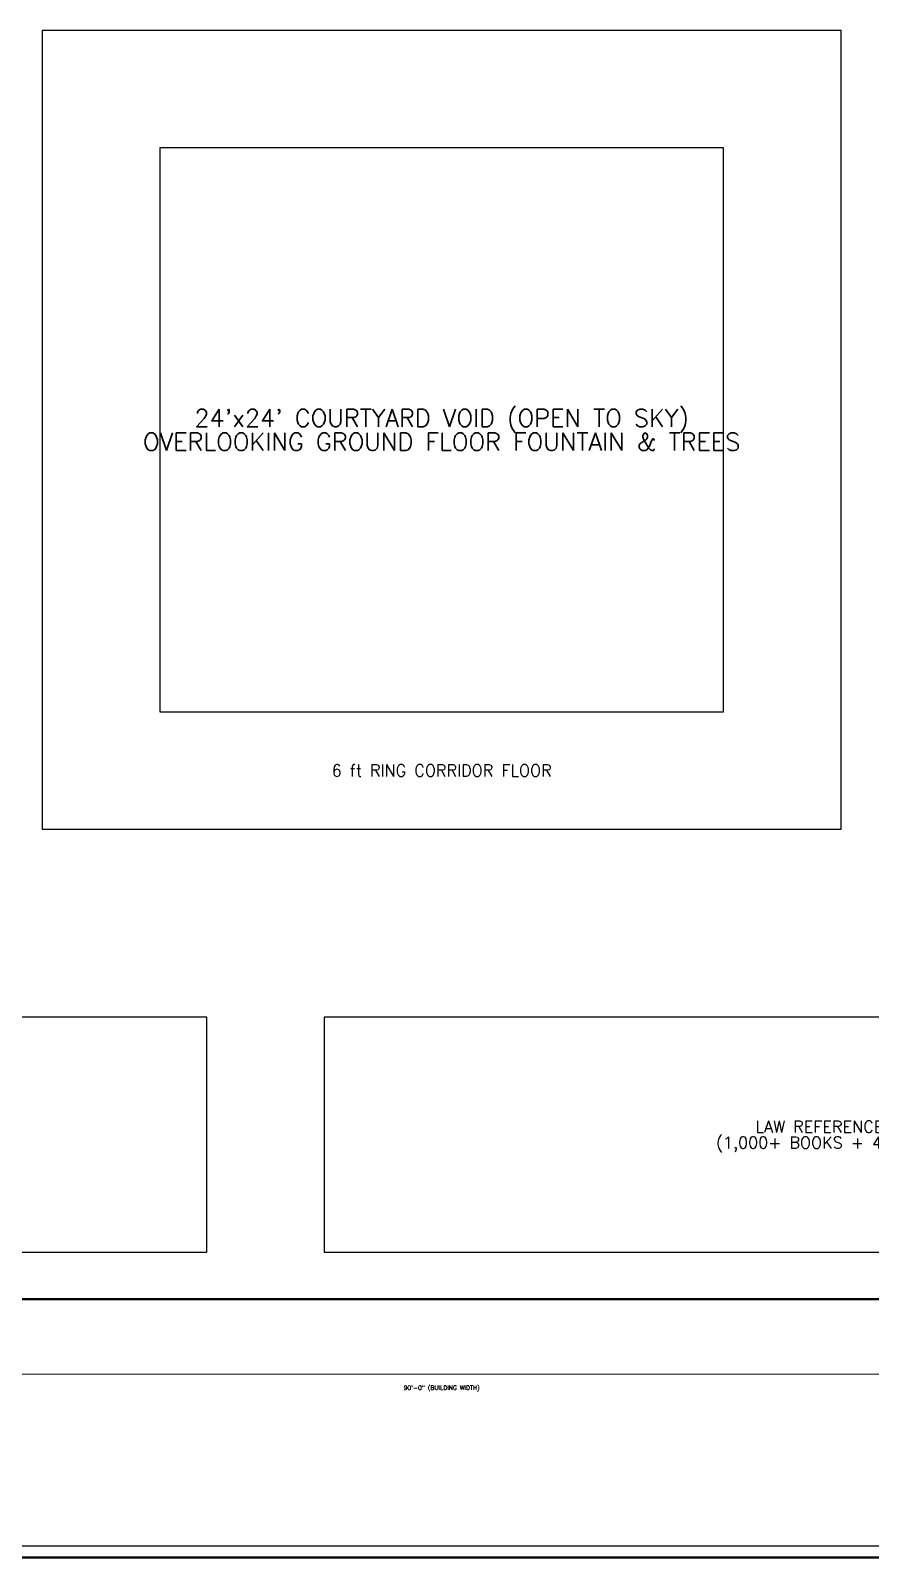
# Model space of a CAD drawing. Header units: inches. Extents: x 0 to 1800, y 0 to 1191.
# Drawn here: x 666 to 1095, y 0 to 780 of the extents above; entities that cross this region are included whole.
import ezdxf
from ezdxf.enums import TextEntityAlignment as Align

# ---------------------------------------------------------------- set-up
doc = ezdxf.new("R2010")
doc.units = ezdxf.units.IN
doc.header["$MEASUREMENT"] = 0
for name, color, linetype in [('A-DIM', 4, 'Continuous'), ('A-FURN', 1, 'Continuous'), ('A-JALI', 6, 'Continuous'), ('A-TEXT-TTL', 7, 'Continuous'), ('A-TTLB', 7, 'Continuous'), ('A-WALL', 7, 'Continuous')]:
    doc.layers.add(name, color=color, linetype=linetype)
doc.styles.add('SIMPLEX', font='simplex.shx')

msp = doc.modelspace()

# ---------------------------------------------------------------- linework, layer by layer
at = {"layer": 'A-DIM', "lineweight": 18}
msp.add_line((336, 93.6), (1416, 93.6), dxfattribs=at)
at = {"layer": 'A-FURN'}
for p, q in [((756, 276), (372, 276)), ((756, 156), (756, 276)), ((1392, 276), (816, 276)), ((816, 276), (816, 156)), ((372, 156), (756, 156)), ((816, 156), (1392, 156))]:
    msp.add_line(p, q, dxfattribs=at)
at = {"layer": 'A-JALI', "lineweight": 30}
for p, q in [((1020, 720), (732, 720)), ((732, 720), (732, 432)), ((1020, 432), (1020, 720)), ((732, 432), (1020, 432))]:
    msp.add_line(p, q, dxfattribs=at)
at = {"layer": 'A-TTLB', "lineweight": 50}
msp.add_line((0, 0), (1800, 0), dxfattribs=at)
at = {"layer": 'A-TTLB', "lineweight": 25}
msp.add_line((6, 6), (1794, 6), dxfattribs=at)
at = {"layer": 'A-WALL', "lineweight": 25}
for p, q in [((1080, 780), (672, 780)), ((672, 780), (672, 372)), ((1080, 372), (1080, 780)), ((672, 372), (1080, 372))]:
    msp.add_line(p, q, dxfattribs=at)
at = {"layer": 'A-WALL', "lineweight": 50}
msp.add_line((336, 132), (1416, 132), dxfattribs=at)

# ---------------------------------------------------------------- texts
at = {"layer": 'A-DIM', "style": 'SIMPLEX'}
msp.add_text('90\'-0" (BUILDING WIDTH)', height=2.25, dxfattribs=at).set_placement((876, 87.84), align=Align.TOP_CENTER)
at = {"layer": 'A-TEXT-TTL', "style": 'SIMPLEX'}
for s, height, p in [("24'x24' COURTYARD VOID (OPEN TO SKY)", 9, (876, 582.075)), ('OVERLOOKING GROUND FLOOR FOUNTAIN & TREES', 9, (876, 569.925)), ('6 ft RING CORRIDOR FLOOR', 6, (876, 402)), ("LAW REFERENCE LIBRARY 48'x10'", 6, (1104, 220.05)), ('(1,000+ BOOKS + 4 COMPUTER STATIONS)', 6, (1104, 211.95))]:
    msp.add_text(s, height=height, dxfattribs=at).set_placement(p, align=Align.MIDDLE_CENTER)

doc.saveas('drawing.dxf')
